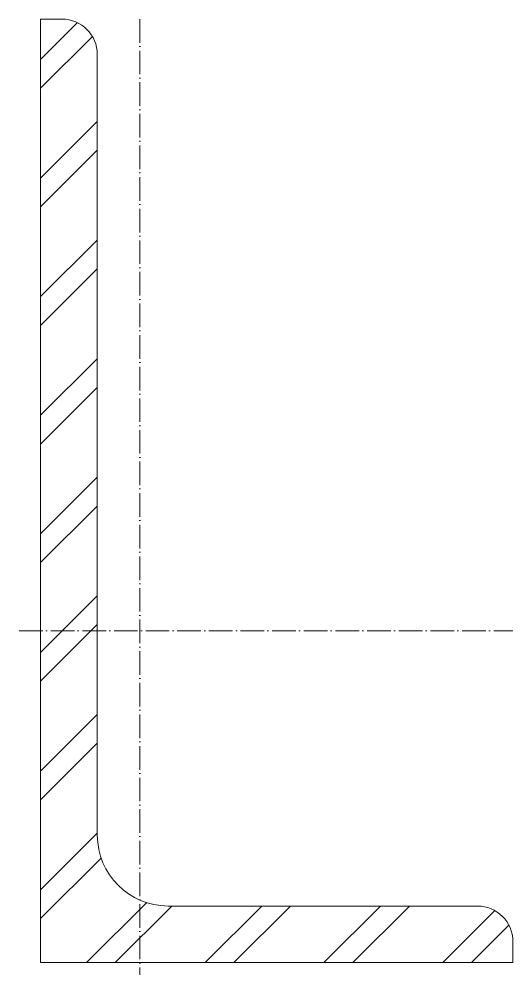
# Model space of a CAD drawing. Header units: metres. Extents: x -5 to 100, y -3 to 200.
import ezdxf

# ---------------------------------------------------------------- set-up
doc = ezdxf.new("R2010")
doc.units = ezdxf.units.M
doc.linetypes.add('MV_hartlijn_staal', pattern=[6.6, 5, -0.8, 0, -0.8])
doc.layers.add('A-DETL-GENF', color=92, linetype='Continuous', lineweight=18)

# ---------------------------------------------------------------- blocks, each defined once
blk = doc.blocks.new('28 Staalprofielen- L-2d - L200_100_12-3533047-00_0 Basismaterialen')
at = {"layer": 'A-DETL-GENF', "lineweight": 13}
h = blk.add_hatch(dxfattribs=at)
h.set_pattern_fill('FP_222', color=256, style=0, pattern_type=2)
h.set_pattern_definition([(45, (3838.247, -3488.567), (-12.57236, 12.57236), []), (45, (3838.247, -3469.517), (-12.57236, 12.57236), [])])
h.paths.add_polyline_path([(100, 0), (100, 4.5), (99.74, 6.44), (99, 8.25), (97.8, 9.8), (96.25, 11), (94.44, 11.74), (92.5, 12), (27, 12), (23.12, 12.51), (19.5, 14.01), (16.39, 16.39), (14.01, 19.5), (12.51, 23.12), (12, 27), (12, 192.5), (11.74, 194.44), (11, 196.25), (9.8, 197.8), (8.25, 199), (6.44, 199.74), (4.5, 200), (0, 200), (0, 0)])
at = {"layer": 'A-DETL-GENF'}
for p, q in [((4.5, 200), (0, 200)), ((0, 200), (0, 0)), ((12, 27), (12, 192.5)), ((92.5, 12), (27, 12)), ((100, 0), (100, 4.5)), ((0, 0), (100, 0))]:
    blk.add_line(p, q, dxfattribs=at)
at = {"layer": 'A-DETL-GENF', "linetype": 'MV_hartlijn_staal', "lineweight": 13}
for p, q in [((21, 200), (21, -2.6)), ((-4.56, 70.3), (100, 70.3))]:
    blk.add_line(p, q, dxfattribs=at)
at = {"layer": 'A-DETL-GENF'}
for centre, radius, start, end in [((4.5, 192.5), 7.5, 360, 90), ((27, 27), 15, 180, 270), ((92.5, 4.5), 7.5, 360, 90)]:
    blk.add_arc(centre, radius, start, end, dxfattribs=at)

msp = doc.modelspace()

# ---------------------------------------------------------------- block references
msp.add_blockref('28 Staalprofielen- L-2d - L200_100_12-3533047-00_0 Basismaterialen', (0, 0))

doc.saveas('drawing.dxf')
